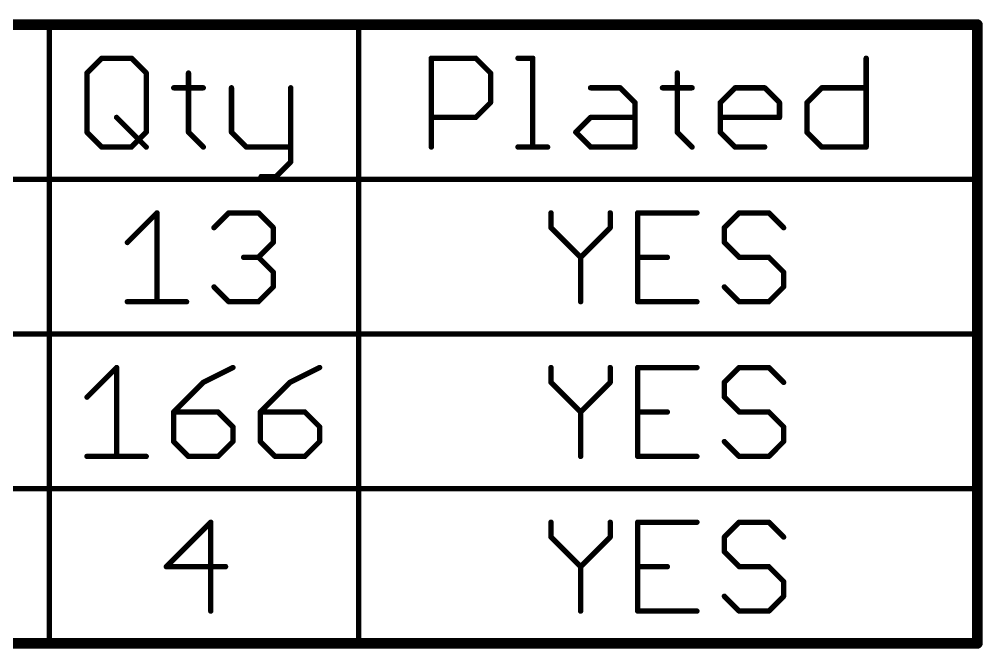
# Model space of a CAD drawing. Extents: x -1.41 to 8.41, y -3.01 to 3.01.
# Drawn here: x 0.829 to 1.545, y -2.285 to -1.817 of the extents above; entities that cross this region are included whole.
import ezdxf

# ---------------------------------------------------------------- set-up
doc = ezdxf.new("R2010")
doc.units = 0
doc.layers.add('144', color=253, linetype='CONTINUOUS')

msp = doc.modelspace()

# ---------------------------------------------------------------- linework, layer by layer
at = {"layer": '144'}
for points, const_width in [([(1.541, -1.821), (-0.149, -1.821)], 0.008), ([(0.851, -1.936), (0.851, -1.821)], 0.004), ([(1.081, -1.936), (1.081, -1.821)], 0.004), ([(1.541, -2.281), (1.541, -1.821)], 0.008), ([(1.541, -1.936), (1.541, -1.821)], 0.004), ([(0.879, -1.856953), (0.890009, -1.845944)], 0.004), ([(0.890009, -1.845944), (0.912028, -1.845944)], 0.004), ([(0.912028, -1.845944), (0.923038, -1.856953)], 0.004), ([(1.135, -1.912), (1.135, -1.845944)], 0.004), ([(1.135, -1.845944), (1.168028, -1.845944)], 0.004), ([(1.168028, -1.845944), (1.179038, -1.856953)], 0.004), ([(1.199455, -1.845944), (1.210464, -1.845944)], 0.004), ([(1.210464, -1.845944), (1.210464, -1.912)], 0.004), ([(1.458342, -1.845944), (1.458342, -1.912)], 0.004), ([(0.879, -1.900991), (0.879, -1.856953)], 0.004), ([(0.923038, -1.856953), (0.923038, -1.900991)], 0.004), ([(0.954464, -1.856953), (0.954464, -1.900991)], 0.004), ([(1.179038, -1.856953), (1.179038, -1.878972)], 0.004), ([(1.317889, -1.856953), (1.317889, -1.900991)], 0.004), ([(0.943455, -1.867962), (0.965474, -1.867962)], 0.004), ([(0.986425, -1.867962), (0.986425, -1.900991)], 0.004), ([(1.030462, -1.867962), (1.030462, -1.923009)], 0.004), ([(1.253434, -1.867962), (1.275453, -1.867962)], 0.004), ([(1.275453, -1.867962), (1.286462, -1.878972)], 0.004), ([(1.30688, -1.867962), (1.328899, -1.867962)], 0.004), ([(1.34985, -1.878972), (1.360859, -1.867962)], 0.004), ([(1.360859, -1.867962), (1.382878, -1.867962)], 0.004), ([(1.382878, -1.867962), (1.393887, -1.878972)], 0.004), ([(1.414305, -1.878972), (1.425314, -1.867962)], 0.004), ([(1.425314, -1.867962), (1.458342, -1.867962)], 0.004), ([(1.179038, -1.878972), (1.168028, -1.889981)], 0.004), ([(1.286462, -1.878972), (1.286462, -1.912)], 0.004), ([(1.34985, -1.900991), (1.34985, -1.878972)], 0.004), ([(1.393887, -1.878972), (1.393887, -1.889981)], 0.004), ([(1.414305, -1.900991), (1.414305, -1.878972)], 0.004), ([(0.901019, -1.889981), (0.923038, -1.912)], 0.004), ([(1.168028, -1.889981), (1.135, -1.889981)], 0.004), ([(1.242425, -1.900991), (1.253434, -1.889981)], 0.004), ([(1.253434, -1.889981), (1.286462, -1.889981)], 0.004), ([(1.393887, -1.889981), (1.34985, -1.889981)], 0.004), ([(0.890009, -1.912), (0.879, -1.900991)], 0.004), ([(0.923038, -1.900991), (0.912028, -1.912)], 0.004), ([(0.954464, -1.900991), (0.965474, -1.912)], 0.004), ([(0.986425, -1.900991), (0.997434, -1.912)], 0.004), ([(1.253434, -1.912), (1.242425, -1.900991)], 0.004), ([(1.317889, -1.900991), (1.328899, -1.912)], 0.004), ([(1.360859, -1.912), (1.34985, -1.900991)], 0.004), ([(1.425314, -1.912), (1.414305, -1.900991)], 0.004), ([(0.912028, -1.912), (0.890009, -1.912)], 0.004), ([(0.997434, -1.912), (1.030462, -1.912)], 0.004), ([(1.199455, -1.912), (1.221474, -1.912)], 0.004), ([(1.286462, -1.912), (1.253434, -1.912)], 0.004), ([(1.382878, -1.912), (1.360859, -1.912)], 0.004), ([(1.458342, -1.912), (1.425314, -1.912)], 0.004), ([(1.030462, -1.923009), (1.019453, -1.934019)], 0.004), ([(0.541, -1.936), (0.851, -1.936)], 0.004), ([(0.851, -1.936), (1.081, -1.936)], 0.004), ([(0.851, -2.051), (0.851, -1.936)], 0.004), ([(1.019453, -1.934019), (1.008444, -1.934019)], 0.004), ([(1.081, -1.936), (1.541, -1.936)], 0.004), ([(1.081, -2.051), (1.081, -1.936)], 0.004), ([(1.541, -2.051), (1.541, -1.936)], 0.004), ([(0.909, -1.982962), (0.931019, -1.960944)], 0.004), ([(0.931019, -1.960944), (0.931019, -2.027)], 0.004), ([(0.973455, -1.971953), (0.984464, -1.960944)], 0.004), ([(0.984464, -1.960944), (1.006483, -1.960944)], 0.004), ([(1.006483, -1.960944), (1.017492, -1.971953)], 0.004), ([(1.224, -1.960944), (1.224, -1.971953)], 0.004), ([(1.268038, -1.971953), (1.268038, -1.960944)], 0.004), ([(1.332492, -1.960944), (1.288455, -1.960944)], 0.004), ([(1.288455, -1.960944), (1.288455, -2.027)], 0.004), ([(1.363919, -1.960944), (1.35291, -1.971953)], 0.004), ([(1.385938, -1.960944), (1.363919, -1.960944)], 0.004), ([(1.396947, -1.971953), (1.385938, -1.960944)], 0.004), ([(1.017492, -1.971953), (1.017492, -1.982962)], 0.004), ([(1.224, -1.971953), (1.246019, -1.993972)], 0.004), ([(1.246019, -1.993972), (1.268038, -1.971953)], 0.004), ([(1.35291, -1.971953), (1.35291, -1.982962)], 0.004), ([(1.017492, -1.982962), (1.006483, -1.993972)], 0.004), ([(1.35291, -1.982962), (1.363919, -1.993972)], 0.004), ([(1.006483, -1.993972), (0.995474, -1.993972)], 0.004), ([(1.006483, -1.993972), (1.017492, -2.004981)], 0.004), ([(1.246019, -1.993972), (1.246019, -2.027)], 0.004), ([(1.288455, -1.993972), (1.310474, -1.993972)], 0.004), ([(1.363919, -1.993972), (1.385938, -1.993972)], 0.004), ([(1.385938, -1.993972), (1.396947, -2.004981)], 0.004), ([(1.017492, -2.004981), (1.017492, -2.015991)], 0.004), ([(1.396947, -2.004981), (1.396947, -2.015991)], 0.004), ([(0.984464, -2.027), (0.973455, -2.015991)], 0.004), ([(1.017492, -2.015991), (1.006483, -2.027)], 0.004), ([(1.363919, -2.027), (1.35291, -2.015991)], 0.004), ([(1.396947, -2.015991), (1.385938, -2.027)], 0.004), ([(0.909, -2.027), (0.953038, -2.027)], 0.004), ([(1.006483, -2.027), (0.984464, -2.027)], 0.004), ([(1.288455, -2.027), (1.332492, -2.027)], 0.004), ([(1.385938, -2.027), (1.363919, -2.027)], 0.004), ([(0.541, -2.051), (0.851, -2.051)], 0.004), ([(0.851, -2.051), (1.081, -2.051)], 0.004), ([(0.851, -2.166), (0.851, -2.051)], 0.004), ([(1.081, -2.051), (1.541, -2.051)], 0.004), ([(1.081, -2.166), (1.081, -2.051)], 0.004), ([(1.541, -2.166), (1.541, -2.051)], 0.004), ([(0.879, -2.097962), (0.901019, -2.075944)], 0.004), ([(0.901019, -2.075944), (0.901019, -2.142)], 0.004), ([(0.987492, -2.075944), (0.965474, -2.086953)], 0.004), ([(1.051947, -2.075944), (1.029929, -2.086953)], 0.004), ([(1.224, -2.075944), (1.224, -2.086953)], 0.004), ([(1.268038, -2.086953), (1.268038, -2.075944)], 0.004), ([(1.332492, -2.075944), (1.288455, -2.075944)], 0.004), ([(1.288455, -2.075944), (1.288455, -2.142)], 0.004), ([(1.363919, -2.075944), (1.35291, -2.086953)], 0.004), ([(1.385938, -2.075944), (1.363919, -2.075944)], 0.004), ([(1.396947, -2.086953), (1.385938, -2.075944)], 0.004), ([(0.965474, -2.086953), (0.943455, -2.108972)], 0.004), ([(1.029929, -2.086953), (1.00791, -2.108972)], 0.004), ([(1.224, -2.086953), (1.246019, -2.108972)], 0.004), ([(1.246019, -2.108972), (1.268038, -2.086953)], 0.004), ([(1.35291, -2.086953), (1.35291, -2.097962)], 0.004), ([(1.35291, -2.097962), (1.363919, -2.108972)], 0.004), ([(0.943455, -2.108972), (0.943455, -2.130991)], 0.004), ([(0.976483, -2.108972), (0.943455, -2.108972)], 0.004), ([(0.987492, -2.119981), (0.976483, -2.108972)], 0.004), ([(1.00791, -2.108972), (1.00791, -2.130991)], 0.004), ([(1.040938, -2.108972), (1.00791, -2.108972)], 0.004), ([(1.051947, -2.119981), (1.040938, -2.108972)], 0.004), ([(1.246019, -2.108972), (1.246019, -2.142)], 0.004), ([(1.288455, -2.108972), (1.310474, -2.108972)], 0.004), ([(1.363919, -2.108972), (1.385938, -2.108972)], 0.004), ([(1.385938, -2.108972), (1.396947, -2.119981)], 0.004), ([(0.987492, -2.130991), (0.987492, -2.119981)], 0.004), ([(1.051947, -2.130991), (1.051947, -2.119981)], 0.004), ([(1.396947, -2.119981), (1.396947, -2.130991)], 0.004), ([(0.943455, -2.130991), (0.954464, -2.142)], 0.004), ([(0.976483, -2.142), (0.987492, -2.130991)], 0.004), ([(1.00791, -2.130991), (1.018919, -2.142)], 0.004), ([(1.040938, -2.142), (1.051947, -2.130991)], 0.004), ([(1.363919, -2.142), (1.35291, -2.130991)], 0.004), ([(1.396947, -2.130991), (1.385938, -2.142)], 0.004), ([(0.879, -2.142), (0.923038, -2.142)], 0.004), ([(0.954464, -2.142), (0.976483, -2.142)], 0.004), ([(1.018919, -2.142), (1.040938, -2.142)], 0.004), ([(1.288455, -2.142), (1.332492, -2.142)], 0.004), ([(1.385938, -2.142), (1.363919, -2.142)], 0.004), ([(0.541, -2.166), (0.851, -2.166)], 0.004), ([(0.851, -2.166), (1.081, -2.166)], 0.004), ([(0.851, -2.281), (0.851, -2.166)], 0.004), ([(1.081, -2.166), (1.541, -2.166)], 0.004), ([(1.081, -2.281), (1.081, -2.166)], 0.004), ([(1.541, -2.281), (1.541, -2.166)], 0.004), ([(0.971028, -2.190944), (0.938, -2.223972)], 0.004), ([(0.971028, -2.257), (0.971028, -2.190944)], 0.004), ([(1.224, -2.190944), (1.224, -2.201953)], 0.004), ([(1.268038, -2.201953), (1.268038, -2.190944)], 0.004), ([(1.332492, -2.190944), (1.288455, -2.190944)], 0.004), ([(1.288455, -2.190944), (1.288455, -2.257)], 0.004), ([(1.363919, -2.190944), (1.35291, -2.201953)], 0.004), ([(1.385938, -2.190944), (1.363919, -2.190944)], 0.004), ([(1.396947, -2.201953), (1.385938, -2.190944)], 0.004), ([(1.224, -2.201953), (1.246019, -2.223972)], 0.004), ([(1.246019, -2.223972), (1.268038, -2.201953)], 0.004), ([(1.35291, -2.201953), (1.35291, -2.212962)], 0.004), ([(1.35291, -2.212962), (1.363919, -2.223972)], 0.004), ([(0.938, -2.223972), (0.982038, -2.223972)], 0.004), ([(1.246019, -2.223972), (1.246019, -2.257)], 0.004), ([(1.288455, -2.223972), (1.310474, -2.223972)], 0.004), ([(1.363919, -2.223972), (1.385938, -2.223972)], 0.004), ([(1.385938, -2.223972), (1.396947, -2.234981)], 0.004), ([(1.396947, -2.234981), (1.396947, -2.245991)], 0.004), ([(1.363919, -2.257), (1.35291, -2.245991)], 0.004), ([(1.396947, -2.245991), (1.385938, -2.257)], 0.004), ([(1.288455, -2.257), (1.332492, -2.257)], 0.004), ([(1.385938, -2.257), (1.363919, -2.257)], 0.004), ([(-0.149, -2.281), (1.541, -2.281)], 0.008), ([(0.541, -2.281), (0.851, -2.281)], 0.004), ([(0.851, -2.281), (1.081, -2.281)], 0.004), ([(1.081, -2.281), (1.541, -2.281)], 0.004)]:
    msp.add_lwpolyline(points, dxfattribs=dict(at, const_width=const_width))
for points, const_width in [([(0.852, -1.821, 1), (0.85, -1.821)], 0.002), ([(1.082, -1.821, 1), (1.08, -1.821)], 0.002), ([(1.543, -1.821, 1), (1.539, -1.821)], 0.004), ([(1.541, -1.823, 1), (1.541, -1.819)], 0.004), ([(1.542, -1.821, 1), (1.54, -1.821)], 0.002), ([(0.890009, -1.844944, 1), (0.890009, -1.846944)], 0.002), ([(0.890716, -1.846651, 1), (0.889302, -1.845237)], 0.002), ([(0.912735, -1.845237, 1), (0.911321, -1.846651)], 0.002), ([(0.912028, -1.846944, 1), (0.912028, -1.844944)], 0.002), ([(1.136, -1.845944, 1), (1.134, -1.845944)], 0.002), ([(1.135, -1.844944, 1), (1.135, -1.846944)], 0.002), ([(1.168735, -1.845237, 1), (1.167321, -1.846651)], 0.002), ([(1.168028, -1.846944, 1), (1.168028, -1.844944)], 0.002), ([(1.199455, -1.844944, 1), (1.199455, -1.846944)], 0.002), ([(1.211464, -1.845944, 1), (1.209464, -1.845944)], 0.002), ([(1.210464, -1.846944, 1), (1.210464, -1.844944)], 0.002), ([(1.459342, -1.845944, 1), (1.457342, -1.845944)], 0.002), ([(0.88, -1.856953, 1), (0.878, -1.856953)], 0.002), ([(0.878293, -1.856246, 1), (0.879707, -1.85766)], 0.002), ([(0.924038, -1.856953, 1), (0.922038, -1.856953)], 0.002), ([(0.92233, -1.85766, 1), (0.923745, -1.856246)], 0.002), ([(0.955464, -1.856953, 1), (0.953464, -1.856953)], 0.002), ([(1.180038, -1.856953, 1), (1.178038, -1.856953)], 0.002), ([(1.17833, -1.85766, 1), (1.179745, -1.856246)], 0.002), ([(1.318889, -1.856953, 1), (1.316889, -1.856953)], 0.002), ([(0.943455, -1.866962, 1), (0.943455, -1.868962)], 0.002), ([(0.965474, -1.868962, 1), (0.965474, -1.866962)], 0.002), ([(0.987425, -1.867962, 1), (0.985425, -1.867962)], 0.002), ([(1.031462, -1.867962, 1), (1.029462, -1.867962)], 0.002), ([(1.253434, -1.866962, 1), (1.253434, -1.868962)], 0.002), ([(1.27616, -1.867255, 1), (1.274746, -1.86867)], 0.002), ([(1.275453, -1.868962, 1), (1.275453, -1.866962)], 0.002), ([(1.30688, -1.866962, 1), (1.30688, -1.868962)], 0.002), ([(1.328899, -1.868962, 1), (1.328899, -1.866962)], 0.002), ([(1.360859, -1.866962, 1), (1.360859, -1.868962)], 0.002), ([(1.361566, -1.86867, 1), (1.360152, -1.867255)], 0.002), ([(1.383585, -1.867255, 1), (1.382171, -1.86867)], 0.002), ([(1.382878, -1.868962, 1), (1.382878, -1.866962)], 0.002), ([(1.425314, -1.866962, 1), (1.425314, -1.868962)], 0.002), ([(1.426021, -1.86867, 1), (1.424607, -1.867255)], 0.002), ([(1.458342, -1.868962, 1), (1.458342, -1.866962)], 0.002), ([(1.178038, -1.878972, 1), (1.180038, -1.878972)], 0.002), ([(1.179745, -1.879679, 1), (1.17833, -1.878265)], 0.002), ([(1.287462, -1.878972, 1), (1.285462, -1.878972)], 0.002), ([(1.285755, -1.879679, 1), (1.28717, -1.878265)], 0.002), ([(1.35085, -1.878972, 1), (1.34885, -1.878972)], 0.002), ([(1.349143, -1.878265, 1), (1.350557, -1.879679)], 0.002), ([(1.394887, -1.878972, 1), (1.392887, -1.878972)], 0.002), ([(1.39318, -1.879679, 1), (1.394595, -1.878265)], 0.002), ([(1.415305, -1.878972, 1), (1.413305, -1.878972)], 0.002), ([(1.413598, -1.878265, 1), (1.415012, -1.879679)], 0.002), ([(0.901726, -1.889274, 1), (0.900312, -1.890688)], 0.002), ([(1.135, -1.888981, 1), (1.135, -1.890981)], 0.002), ([(1.167321, -1.889274, 1), (1.168735, -1.890688)], 0.002), ([(1.168028, -1.890981, 1), (1.168028, -1.888981)], 0.002), ([(1.253434, -1.888981, 1), (1.253434, -1.890981)], 0.002), ([(1.254141, -1.890688, 1), (1.252727, -1.889274)], 0.002), ([(1.286462, -1.890981, 1), (1.286462, -1.888981)], 0.002), ([(1.34985, -1.888981, 1), (1.34985, -1.890981)], 0.002), ([(1.392887, -1.889981, 1), (1.394887, -1.889981)], 0.002), ([(1.393887, -1.890981, 1), (1.393887, -1.888981)], 0.002), ([(0.879707, -1.900284, 1), (0.878293, -1.901698)], 0.002), ([(0.878, -1.900991, 1), (0.88, -1.900991)], 0.002), ([(0.922038, -1.900991, 1), (0.924038, -1.900991)], 0.002), ([(0.923745, -1.901698, 1), (0.92233, -1.900284)], 0.002), ([(0.955171, -1.900284, 1), (0.953757, -1.901698)], 0.002), ([(0.953464, -1.900991, 1), (0.955464, -1.900991)], 0.002), ([(0.987132, -1.900284, 1), (0.985718, -1.901698)], 0.002), ([(0.985425, -1.900991, 1), (0.987425, -1.900991)], 0.002), ([(1.243132, -1.900284, 1), (1.241718, -1.901698)], 0.002), ([(1.241718, -1.900284, 1), (1.243132, -1.901698)], 0.002), ([(1.318596, -1.900284, 1), (1.317182, -1.901698)], 0.002), ([(1.316889, -1.900991, 1), (1.318889, -1.900991)], 0.002), ([(1.350557, -1.900284, 1), (1.349143, -1.901698)], 0.002), ([(1.34885, -1.900991, 1), (1.35085, -1.900991)], 0.002), ([(1.415012, -1.900284, 1), (1.413598, -1.901698)], 0.002), ([(1.413305, -1.900991, 1), (1.415305, -1.900991)], 0.002), ([(0.890009, -1.911, 1), (0.890009, -1.913)], 0.002), ([(0.889302, -1.912707, 1), (0.890716, -1.911293)], 0.002), ([(0.911321, -1.911293, 1), (0.912735, -1.912707)], 0.002), ([(0.912028, -1.913, 1), (0.912028, -1.911)], 0.002), ([(0.92233, -1.912707, 1), (0.923745, -1.911293)], 0.002), ([(0.964767, -1.912707, 1), (0.966181, -1.911293)], 0.002), ([(0.997434, -1.911, 1), (0.997434, -1.913)], 0.002), ([(0.996727, -1.912707, 1), (0.998141, -1.911293)], 0.002), ([(1.030462, -1.913, 1), (1.030462, -1.911)], 0.002), ([(1.134, -1.912, 1), (1.136, -1.912)], 0.002), ([(1.199455, -1.911, 1), (1.199455, -1.913)], 0.002), ([(1.209464, -1.912, 1), (1.211464, -1.912)], 0.002), ([(1.221474, -1.913, 1), (1.221474, -1.911)], 0.002), ([(1.253434, -1.911, 1), (1.253434, -1.913)], 0.002), ([(1.252727, -1.912707, 1), (1.254141, -1.911293)], 0.002), ([(1.285462, -1.912, 1), (1.287462, -1.912)], 0.002), ([(1.286462, -1.913, 1), (1.286462, -1.911)], 0.002), ([(1.328192, -1.912707, 1), (1.329606, -1.911293)], 0.002), ([(1.360859, -1.911, 1), (1.360859, -1.913)], 0.002), ([(1.360152, -1.912707, 1), (1.361566, -1.911293)], 0.002), ([(1.382878, -1.913, 1), (1.382878, -1.911)], 0.002), ([(1.425314, -1.911, 1), (1.425314, -1.913)], 0.002), ([(1.424607, -1.912707, 1), (1.426021, -1.911293)], 0.002), ([(1.457342, -1.912, 1), (1.459342, -1.912)], 0.002), ([(1.458342, -1.913, 1), (1.458342, -1.911)], 0.002), ([(1.029462, -1.923009, 1), (1.031462, -1.923009)], 0.002), ([(1.03117, -1.923716, 1), (1.029755, -1.922302)], 0.002), ([(0.851, -1.935, 1), (0.851, -1.937)], 0.002), ([(0.852, -1.936, 1), (0.85, -1.936)], 0.002), ([(0.851, -1.937, 1), (0.851, -1.935)], 0.002), ([(1.008444, -1.933019, 1), (1.008444, -1.935019)], 0.002), ([(1.018746, -1.933312, 1), (1.02016, -1.934726)], 0.002), ([(1.019453, -1.935019, 1), (1.019453, -1.933019)], 0.002), ([(1.081, -1.935, 1), (1.081, -1.937)], 0.002), ([(1.082, -1.936, 1), (1.08, -1.936)], 0.002), ([(1.081, -1.937, 1), (1.081, -1.935)], 0.002), ([(1.542, -1.936, 1), (1.54, -1.936)], 0.002), ([(1.541, -1.937, 1), (1.541, -1.935)], 0.002), ([(0.85, -1.936, 1), (0.852, -1.936)], 0.002), ([(1.08, -1.936, 1), (1.082, -1.936)], 0.002), ([(1.54, -1.936, 1), (1.542, -1.936)], 0.002), ([(0.932019, -1.960944, 1), (0.930019, -1.960944)], 0.002), ([(0.931726, -1.961651, 1), (0.930312, -1.960237)], 0.002), ([(0.984464, -1.959944, 1), (0.984464, -1.961944)], 0.002), ([(0.985171, -1.961651, 1), (0.983757, -1.960237)], 0.002), ([(1.00719, -1.960237, 1), (1.005776, -1.961651)], 0.002), ([(1.006483, -1.961944, 1), (1.006483, -1.959944)], 0.002), ([(1.225, -1.960944, 1), (1.223, -1.960944)], 0.002), ([(1.269038, -1.960944, 1), (1.267038, -1.960944)], 0.002), ([(1.288455, -1.959944, 1), (1.288455, -1.961944)], 0.002), ([(1.289455, -1.960944, 1), (1.287455, -1.960944)], 0.002), ([(1.332492, -1.961944, 1), (1.332492, -1.959944)], 0.002), ([(1.363919, -1.959944, 1), (1.363919, -1.961944)], 0.002), ([(1.364626, -1.961651, 1), (1.363212, -1.960237)], 0.002), ([(1.386645, -1.960237, 1), (1.385231, -1.961651)], 0.002), ([(1.385938, -1.961944, 1), (1.385938, -1.959944)], 0.002), ([(1.018492, -1.971953, 1), (1.016492, -1.971953)], 0.002), ([(1.224707, -1.971246, 1), (1.223293, -1.97266)], 0.002), ([(1.268745, -1.97266, 1), (1.26733, -1.971246)], 0.002), ([(1.35391, -1.971953, 1), (1.35191, -1.971953)], 0.002), ([(0.972748, -1.971246, 1), (0.974162, -1.97266)], 0.002), ([(1.016785, -1.97266, 1), (1.0182, -1.971246)], 0.002), ([(1.223, -1.971953, 1), (1.225, -1.971953)], 0.002), ([(1.267038, -1.971953, 1), (1.269038, -1.971953)], 0.002), ([(1.352203, -1.971246, 1), (1.353617, -1.97266)], 0.002), ([(1.39624, -1.97266, 1), (1.397655, -1.971246)], 0.002), ([(0.908293, -1.982255, 1), (0.909707, -1.98367)], 0.002), ([(1.016492, -1.982962, 1), (1.018492, -1.982962)], 0.002), ([(1.0182, -1.98367, 1), (1.016785, -1.982255)], 0.002), ([(1.353617, -1.982255, 1), (1.352203, -1.98367)], 0.002), ([(1.35191, -1.982962, 1), (1.35391, -1.982962)], 0.002), ([(0.995474, -1.992972, 1), (0.995474, -1.994972)], 0.002), ([(1.00719, -1.993265, 1), (1.005776, -1.994679)], 0.002), ([(1.005776, -1.993265, 1), (1.00719, -1.994679)], 0.002), ([(1.006483, -1.994972, 1), (1.006483, -1.992972)], 0.002), ([(1.247019, -1.993972, 1), (1.245019, -1.993972)], 0.002), ([(1.245312, -1.993265, 1), (1.246726, -1.994679)], 0.002), ([(1.245312, -1.994679, 1), (1.246726, -1.993265)], 0.002), ([(1.288455, -1.992972, 1), (1.288455, -1.994972)], 0.002), ([(1.310474, -1.994972, 1), (1.310474, -1.992972)], 0.002), ([(1.363919, -1.992972, 1), (1.363919, -1.994972)], 0.002), ([(1.363212, -1.994679, 1), (1.364626, -1.993265)], 0.002), ([(1.386645, -1.993265, 1), (1.385231, -1.994679)], 0.002), ([(1.385938, -1.994972, 1), (1.385938, -1.992972)], 0.002), ([(1.018492, -2.004981, 1), (1.016492, -2.004981)], 0.002), ([(1.016785, -2.005688, 1), (1.0182, -2.004274)], 0.002), ([(1.397947, -2.004981, 1), (1.395947, -2.004981)], 0.002), ([(1.39624, -2.005688, 1), (1.397655, -2.004274)], 0.002), ([(0.974162, -2.015284, 1), (0.972748, -2.016698)], 0.002), ([(1.016492, -2.015991, 1), (1.018492, -2.015991)], 0.002), ([(1.0182, -2.016698, 1), (1.016785, -2.015284)], 0.002), ([(1.353617, -2.015284, 1), (1.352203, -2.016698)], 0.002), ([(1.395947, -2.015991, 1), (1.397947, -2.015991)], 0.002), ([(1.397655, -2.016698, 1), (1.39624, -2.015284)], 0.002), ([(0.909, -2.026, 1), (0.909, -2.028)], 0.002), ([(0.930019, -2.027, 1), (0.932019, -2.027)], 0.002), ([(0.953038, -2.028, 1), (0.953038, -2.026)], 0.002), ([(0.984464, -2.026, 1), (0.984464, -2.028)], 0.002), ([(0.983757, -2.027707, 1), (0.985171, -2.026293)], 0.002), ([(1.005776, -2.026293, 1), (1.00719, -2.027707)], 0.002), ([(1.006483, -2.028, 1), (1.006483, -2.026)], 0.002), ([(1.245019, -2.027, 1), (1.247019, -2.027)], 0.002), ([(1.288455, -2.026, 1), (1.288455, -2.028)], 0.002), ([(1.287455, -2.027, 1), (1.289455, -2.027)], 0.002), ([(1.332492, -2.028, 1), (1.332492, -2.026)], 0.002), ([(1.363919, -2.026, 1), (1.363919, -2.028)], 0.002), ([(1.363212, -2.027707, 1), (1.364626, -2.026293)], 0.002), ([(1.385231, -2.026293, 1), (1.386645, -2.027707)], 0.002), ([(1.385938, -2.028, 1), (1.385938, -2.026)], 0.002), ([(0.851, -2.05, 1), (0.851, -2.052)], 0.002), ([(0.852, -2.051, 1), (0.85, -2.051)], 0.002), ([(0.85, -2.051, 1), (0.852, -2.051)], 0.002), ([(0.851, -2.052, 1), (0.851, -2.05)], 0.002), ([(1.081, -2.05, 1), (1.081, -2.052)], 0.002), ([(1.082, -2.051, 1), (1.08, -2.051)], 0.002), ([(1.08, -2.051, 1), (1.082, -2.051)], 0.002), ([(1.081, -2.052, 1), (1.081, -2.05)], 0.002), ([(1.542, -2.051, 1), (1.54, -2.051)], 0.002), ([(1.54, -2.051, 1), (1.542, -2.051)], 0.002), ([(1.541, -2.052, 1), (1.541, -2.05)], 0.002), ([(0.902019, -2.075944, 1), (0.900019, -2.075944)], 0.002), ([(0.901726, -2.076651, 1), (0.900312, -2.075237)], 0.002), ([(0.98794, -2.076838, 1), (0.987045, -2.075049)], 0.002), ([(1.052395, -2.076838, 1), (1.0515, -2.075049)], 0.002), ([(1.225, -2.075944, 1), (1.223, -2.075944)], 0.002), ([(1.269038, -2.075944, 1), (1.267038, -2.075944)], 0.002), ([(1.288455, -2.074944, 1), (1.288455, -2.076944)], 0.002), ([(1.289455, -2.075944, 1), (1.287455, -2.075944)], 0.002), ([(1.332492, -2.076944, 1), (1.332492, -2.074944)], 0.002), ([(1.363919, -2.074944, 1), (1.363919, -2.076944)], 0.002), ([(1.364626, -2.076651, 1), (1.363212, -2.075237)], 0.002), ([(1.386645, -2.075237, 1), (1.385231, -2.076651)], 0.002), ([(1.385938, -2.076944, 1), (1.385938, -2.074944)], 0.002), ([(0.965026, -2.086059, 1), (0.965921, -2.087847)], 0.002), ([(0.966181, -2.08766, 1), (0.964767, -2.086246)], 0.002), ([(1.029481, -2.086059, 1), (1.030376, -2.087847)], 0.002), ([(1.030636, -2.08766, 1), (1.029222, -2.086246)], 0.002), ([(1.224707, -2.086246, 1), (1.223293, -2.08766)], 0.002), ([(1.223, -2.086953, 1), (1.225, -2.086953)], 0.002), ([(1.267038, -2.086953, 1), (1.269038, -2.086953)], 0.002), ([(1.268745, -2.08766, 1), (1.26733, -2.086246)], 0.002), ([(1.35391, -2.086953, 1), (1.35191, -2.086953)], 0.002), ([(1.352203, -2.086246, 1), (1.353617, -2.08766)], 0.002), ([(1.39624, -2.08766, 1), (1.397655, -2.086246)], 0.002), ([(0.878293, -2.097255, 1), (0.879707, -2.09867)], 0.002), ([(1.353617, -2.097255, 1), (1.352203, -2.09867)], 0.002), ([(1.35191, -2.097962, 1), (1.35391, -2.097962)], 0.002), ([(0.944455, -2.108972, 1), (0.942455, -2.108972)], 0.002), ([(0.943455, -2.107972, 1), (0.943455, -2.109972)], 0.002), ([(0.942748, -2.108265, 1), (0.944162, -2.109679)], 0.002), ([(0.97719, -2.108265, 1), (0.975776, -2.109679)], 0.002), ([(0.976483, -2.109972, 1), (0.976483, -2.107972)], 0.002), ([(1.00891, -2.108972, 1), (1.00691, -2.108972)], 0.002), ([(1.00791, -2.107972, 1), (1.00791, -2.109972)], 0.002), ([(1.007203, -2.108265, 1), (1.008617, -2.109679)], 0.002), ([(1.041645, -2.108265, 1), (1.040231, -2.109679)], 0.002), ([(1.040938, -2.109972, 1), (1.040938, -2.107972)], 0.002), ([(1.247019, -2.108972, 1), (1.245019, -2.108972)], 0.002), ([(1.245312, -2.108265, 1), (1.246726, -2.109679)], 0.002), ([(1.245312, -2.109679, 1), (1.246726, -2.108265)], 0.002), ([(1.288455, -2.107972, 1), (1.288455, -2.109972)], 0.002), ([(1.310474, -2.109972, 1), (1.310474, -2.107972)], 0.002), ([(1.363919, -2.107972, 1), (1.363919, -2.109972)], 0.002), ([(1.363212, -2.109679, 1), (1.364626, -2.108265)], 0.002), ([(1.386645, -2.108265, 1), (1.385231, -2.109679)], 0.002), ([(1.385938, -2.109972, 1), (1.385938, -2.107972)], 0.002), ([(0.988492, -2.119981, 1), (0.986492, -2.119981)], 0.002), ([(0.986785, -2.120688, 1), (0.9882, -2.119274)], 0.002), ([(1.052947, -2.119981, 1), (1.050947, -2.119981)], 0.002), ([(1.05124, -2.120688, 1), (1.052655, -2.119274)], 0.002), ([(1.397947, -2.119981, 1), (1.395947, -2.119981)], 0.002), ([(1.39624, -2.120688, 1), (1.397655, -2.119274)], 0.002), ([(0.944162, -2.130284, 1), (0.942748, -2.131698)], 0.002), ([(0.942455, -2.130991, 1), (0.944455, -2.130991)], 0.002), ([(0.986492, -2.130991, 1), (0.988492, -2.130991)], 0.002), ([(0.9882, -2.131698, 1), (0.986785, -2.130284)], 0.002), ([(1.008617, -2.130284, 1), (1.007203, -2.131698)], 0.002), ([(1.00691, -2.130991, 1), (1.00891, -2.130991)], 0.002), ([(1.050947, -2.130991, 1), (1.052947, -2.130991)], 0.002), ([(1.052655, -2.131698, 1), (1.05124, -2.130284)], 0.002), ([(1.353617, -2.130284, 1), (1.352203, -2.131698)], 0.002), ([(1.395947, -2.130991, 1), (1.397947, -2.130991)], 0.002), ([(1.397655, -2.131698, 1), (1.39624, -2.130284)], 0.002), ([(0.879, -2.141, 1), (0.879, -2.143)], 0.002), ([(0.900019, -2.142, 1), (0.902019, -2.142)], 0.002), ([(0.923038, -2.143, 1), (0.923038, -2.141)], 0.002), ([(0.954464, -2.141, 1), (0.954464, -2.143)], 0.002), ([(0.953757, -2.142707, 1), (0.955171, -2.141293)], 0.002), ([(0.975776, -2.141293, 1), (0.97719, -2.142707)], 0.002), ([(0.976483, -2.143, 1), (0.976483, -2.141)], 0.002), ([(1.018919, -2.141, 1), (1.018919, -2.143)], 0.002), ([(1.018212, -2.142707, 1), (1.019626, -2.141293)], 0.002), ([(1.040231, -2.141293, 1), (1.041645, -2.142707)], 0.002), ([(1.040938, -2.143, 1), (1.040938, -2.141)], 0.002), ([(1.245019, -2.142, 1), (1.247019, -2.142)], 0.002), ([(1.288455, -2.141, 1), (1.288455, -2.143)], 0.002), ([(1.287455, -2.142, 1), (1.289455, -2.142)], 0.002), ([(1.332492, -2.143, 1), (1.332492, -2.141)], 0.002), ([(1.363919, -2.141, 1), (1.363919, -2.143)], 0.002), ([(1.363212, -2.142707, 1), (1.364626, -2.141293)], 0.002), ([(1.385231, -2.141293, 1), (1.386645, -2.142707)], 0.002), ([(1.385938, -2.143, 1), (1.385938, -2.141)], 0.002), ([(0.851, -2.165, 1), (0.851, -2.167)], 0.002), ([(0.852, -2.166, 1), (0.85, -2.166)], 0.002), ([(0.85, -2.166, 1), (0.852, -2.166)], 0.002), ([(0.851, -2.167, 1), (0.851, -2.165)], 0.002), ([(1.081, -2.165, 1), (1.081, -2.167)], 0.002), ([(1.082, -2.166, 1), (1.08, -2.166)], 0.002), ([(1.08, -2.166, 1), (1.082, -2.166)], 0.002), ([(1.081, -2.167, 1), (1.081, -2.165)], 0.002), ([(1.542, -2.166, 1), (1.54, -2.166)], 0.002), ([(1.54, -2.166, 1), (1.542, -2.166)], 0.002), ([(1.541, -2.167, 1), (1.541, -2.165)], 0.002), ([(0.972028, -2.190944, 1), (0.970028, -2.190944)], 0.002), ([(0.971735, -2.191651, 1), (0.970321, -2.190237)], 0.002), ([(1.225, -2.190944, 1), (1.223, -2.190944)], 0.002), ([(1.269038, -2.190944, 1), (1.267038, -2.190944)], 0.002), ([(1.288455, -2.189944, 1), (1.288455, -2.191944)], 0.002), ([(1.289455, -2.190944, 1), (1.287455, -2.190944)], 0.002), ([(1.332492, -2.191944, 1), (1.332492, -2.189944)], 0.002), ([(1.363919, -2.189944, 1), (1.363919, -2.191944)], 0.002), ([(1.364626, -2.191651, 1), (1.363212, -2.190237)], 0.002), ([(1.386645, -2.190237, 1), (1.385231, -2.191651)], 0.002), ([(1.385938, -2.191944, 1), (1.385938, -2.189944)], 0.002), ([(1.224707, -2.201246, 1), (1.223293, -2.20266)], 0.002), ([(1.223, -2.201953, 1), (1.225, -2.201953)], 0.002), ([(1.267038, -2.201953, 1), (1.269038, -2.201953)], 0.002), ([(1.268745, -2.20266, 1), (1.26733, -2.201246)], 0.002), ([(1.35391, -2.201953, 1), (1.35191, -2.201953)], 0.002), ([(1.352203, -2.201246, 1), (1.353617, -2.20266)], 0.002), ([(1.39624, -2.20266, 1), (1.397655, -2.201246)], 0.002), ([(1.353617, -2.212255, 1), (1.352203, -2.21367)], 0.002), ([(1.35191, -2.212962, 1), (1.35391, -2.212962)], 0.002), ([(0.938, -2.222972, 1), (0.938, -2.224972)], 0.002), ([(0.937293, -2.223265, 1), (0.938707, -2.224679)], 0.002), ([(0.982038, -2.224972, 1), (0.982038, -2.222972)], 0.002), ([(1.247019, -2.223972, 1), (1.245019, -2.223972)], 0.002), ([(1.245312, -2.223265, 1), (1.246726, -2.224679)], 0.002), ([(1.245312, -2.224679, 1), (1.246726, -2.223265)], 0.002), ([(1.288455, -2.222972, 1), (1.288455, -2.224972)], 0.002), ([(1.310474, -2.224972, 1), (1.310474, -2.222972)], 0.002), ([(1.363919, -2.222972, 1), (1.363919, -2.224972)], 0.002), ([(1.363212, -2.224679, 1), (1.364626, -2.223265)], 0.002), ([(1.386645, -2.223265, 1), (1.385231, -2.224679)], 0.002), ([(1.385938, -2.224972, 1), (1.385938, -2.222972)], 0.002), ([(1.397947, -2.234981, 1), (1.395947, -2.234981)], 0.002), ([(1.39624, -2.235688, 1), (1.397655, -2.234274)], 0.002), ([(1.353617, -2.245284, 1), (1.352203, -2.246698)], 0.002), ([(1.395947, -2.245991, 1), (1.397947, -2.245991)], 0.002), ([(1.397655, -2.246698, 1), (1.39624, -2.245284)], 0.002), ([(0.970028, -2.257, 1), (0.972028, -2.257)], 0.002), ([(1.245019, -2.257, 1), (1.247019, -2.257)], 0.002), ([(1.288455, -2.256, 1), (1.288455, -2.258)], 0.002), ([(1.287455, -2.257, 1), (1.289455, -2.257)], 0.002), ([(1.332492, -2.258, 1), (1.332492, -2.256)], 0.002), ([(1.363919, -2.256, 1), (1.363919, -2.258)], 0.002), ([(1.363212, -2.257707, 1), (1.364626, -2.256293)], 0.002), ([(1.385231, -2.256293, 1), (1.386645, -2.257707)], 0.002), ([(1.385938, -2.258, 1), (1.385938, -2.256)], 0.002), ([(1.541, -2.283, 1), (1.541, -2.279)], 0.004), ([(0.851, -2.28, 1), (0.851, -2.282)], 0.002), ([(0.85, -2.281, 1), (0.852, -2.281)], 0.002), ([(0.851, -2.282, 1), (0.851, -2.28)], 0.002), ([(1.081, -2.28, 1), (1.081, -2.282)], 0.002), ([(1.08, -2.281, 1), (1.082, -2.281)], 0.002), ([(1.081, -2.282, 1), (1.081, -2.28)], 0.002), ([(1.539, -2.281, 1), (1.543, -2.281)], 0.004), ([(1.54, -2.281, 1), (1.542, -2.281)], 0.002), ([(1.541, -2.282, 1), (1.541, -2.28)], 0.002)]:
    msp.add_lwpolyline(points, format="xyb", dxfattribs=dict(at, const_width=const_width))

doc.saveas('drawing.dxf')
